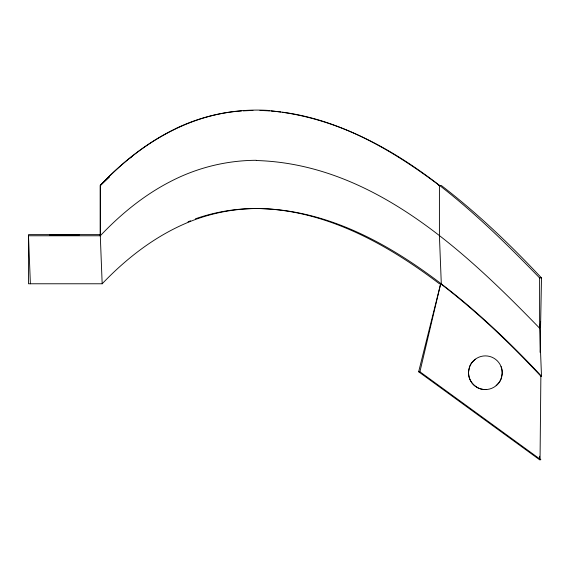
<?xml version="1.0" encoding="UTF-8"?>
<svg xmlns="http://www.w3.org/2000/svg" width="570" height="570" viewBox="0 0 570 570"><rect width="100%" height="100%" fill="white"/><g stroke="black" fill="none" stroke-linecap="round" stroke-linejoin="round"><path stroke-width="0.85" d="M100.291 234.633L28.5 234.633L28.5 283.774L102.173 283.774L100.291 235.773L100.291 185.492C122.009 162.55 147.074 142.35 175.688 128.67M267.893 110.58C378.694 120.27 465.989 201.887 539.619 277.925L539.612 328.206L541.5 376.2L540.873 376.2C509.787 343.012 476.784 311.477 440.674 283.774L418.651 371.768L539.612 459.762L540.873 459.762L419.905 371.768L418.651 371.768M540.873 376.2L540.047 459.164L539.612 459.762L539.612 456.207M540.075 352.331L541.5 277.925C510.414 244.737 477.411 213.194 441.301 185.492L438.629 185.492M540.659 321.637L539.612 328.206C463.666 249.952 371.911 163.868 256.293 160.519M419.905 371.768L440.674 283.774M30.381 283.774L28.5 235.773L100.291 235.773C120.576 214.356 143.74 195.332 170.038 181.759A187.808 187.808 0 0 1 256.293 160.291M100.291 235.773L100.291 185.492C137.249 146.112 186.404 114.741 241.416 110.972M102.173 283.774C128.678 256.001 160.149 232.232 196.5 219.101A183.59 183.59 0 0 1 258.174 208.52C337.169 209.739 406.959 254.313 465.733 303.454C492.48 326.09 517.567 350.628 541.5 376.2M100.291 185.492L109.44 177.092M130.352 157.89L132.967 155.489M496.142 385.669L498.935 382.776A15.718 15.718 0 0 0 501.165 378.715L502.184 373.635A18.233 18.233 0 0 0 501.693 368.633L501.401 367.572A14.991 14.991 0 0 0 501.044 366.553M475.373 359.178L472.224 362.135A15.696 15.696 0 0 0 469.723 366.375L468.576 371.654A18.09 18.09 0 0 0 469.032 376.699L469.317 377.782A15.091 15.091 0 0 0 469.68 378.829M188.043 221.844L190.508 220.811M243.198 110.886L252.966 110.409M539.619 277.925L541.5 277.925M259.97 110.409L269.46 110.886M271.192 110.972L280.775 111.955M282.528 112.204C340.846 119.928 393.165 150.644 439.413 185.492L439.413 235.773L441.301 283.774L439.413 283.774C386.503 243.689 324.358 209.169 256.293 208.513A183.59 183.59 0 0 0 195.439 218.802M476.855 387.279L474.596 385.669A17.079 17.079 0 0 1 469.687 378.829M175.653 128.592A188.022 188.022 0 0 1 267.9 110.402M486.395 389.517A16.672 16.672 0 0 1 476.834 387.315M49.818 235.011L78.988 235.018L49.818 235.011M476.955 387.308A16.836 16.836 0 0 0 502.213 372.723A16.836 16.836 0 0 0 476.955 358.145A16.836 16.836 0 0 0 476.955 387.308"/></g></svg>
